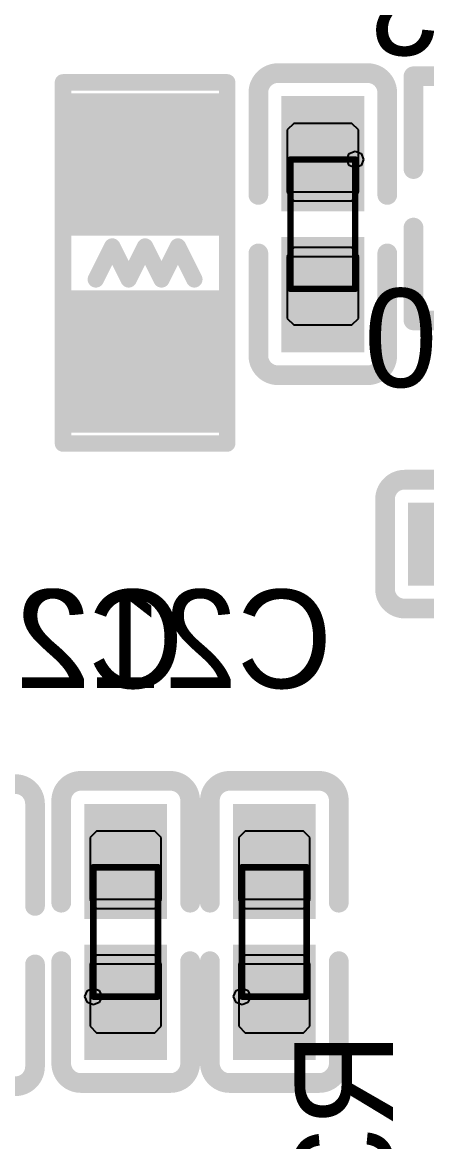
# Model space of a CAD drawing. Header units: millimetres. Extents: x 892 to 1144, y 1011 to 1123.
# Drawn here: x 1016.65 to 1019.78, y 1044.6 to 1053.26 of the extents above; entities that cross this region are included whole.
import ezdxf

# ---------------------------------------------------------------- set-up
doc = ezdxf.new("R2010")
doc.units = ezdxf.units.MM
for name, color, linetype in [('BottomLayer', 5, 'Continuous'), ('BottomOverlay', 54, 'Continuous'), ('BottomPaste', 16, 'Continuous'), ('BottomSolder', 6, 'Continuous'), ('Mechanical15', 56, 'Continuous'), ('TopOverlay', 2, 'Continuous')]:
    doc.layers.add(name, color=color, linetype=linetype)

msp = doc.modelspace()

# ---------------------------------------------------------------- linework, layer by layer
at = {"layer": 'BottomLayer'}
for points in [[(1018.705, 1052.6401), (1018.705, 1051.85), (1019.245, 1052.6401), (1019.245, 1051.85)], [(1017.092, 1051.7125), (1018.108, 1051.7125), (1017.092, 1052.6115), (1018.108, 1052.6115)], [(1018.705, 1051.55), (1018.705, 1050.7599), (1019.245, 1051.55), (1019.245, 1050.7599)], [(1017.092, 1050.1885), (1018.108, 1050.1885), (1017.092, 1051.0875), (1018.108, 1051.0875)], [(1020.475, 1049.495), (1019.6849, 1049.495), (1020.475, 1048.955), (1019.6849, 1048.955)], [(1017.72, 1046.375), (1017.72, 1047.1651), (1017.18, 1046.375), (1017.18, 1047.1651)], [(1018.87, 1046.375), (1018.87, 1047.1651), (1018.33, 1046.375), (1018.33, 1047.1651)], [(1017.72, 1045.2849), (1017.72, 1046.075), (1017.18, 1045.2849), (1017.18, 1046.075)], [(1018.87, 1045.2849), (1018.87, 1046.075), (1018.33, 1045.2849), (1018.33, 1046.075)]]:
    msp.add_solid(points, dxfattribs=at)
at = {"layer": 'BottomOverlay', "const_width": 0.1524}
for points in [[(1018.4764, 1052.7163, -0.414214), (1018.6288, 1052.8687)], [(1019.3212, 1052.8687, -0.414214), (1019.4736, 1052.7163)], [(1018.6288, 1050.5313, -0.414214), (1018.4764, 1050.6837)], [(1019.4736, 1050.6837, -0.414214), (1019.3212, 1050.5313)], [(1019.4563, 1049.5712, -0.414214), (1019.6087, 1049.7236)], [(1019.6087, 1048.7264, -0.414214), (1019.4563, 1048.8788)], [(1016.5962, 1047.3687, -0.414214), (1016.7486, 1047.2163)], [(1016.9514, 1047.2413, -0.414214), (1017.1038, 1047.3937)], [(1017.7962, 1047.3937, -0.414214), (1017.9486, 1047.2413)], [(1018.1014, 1047.2413, -0.414214), (1018.2538, 1047.3937)], [(1018.9462, 1047.3937, -0.414214), (1019.0986, 1047.2413)], [(1017.1038, 1045.0563, -0.414214), (1016.9514, 1045.2087)], [(1017.9486, 1045.2087, -0.414214), (1017.7962, 1045.0563)], [(1018.2538, 1045.0563, -0.414214), (1018.1014, 1045.2087)], [(1019.0986, 1045.2087, -0.414214), (1018.9462, 1045.0563)], [(1016.7486, 1045.1837, -0.414214), (1016.5962, 1045.0313)]]:
    msp.add_lwpolyline(points, format="xyb", dxfattribs=at)
at = {"layer": 'BottomOverlay'}
for points, const_width in [([(1018.6288, 1052.8687), (1019.3212, 1052.8687)], 0.1524), ([(1019.6764, 1052.1262), (1019.6764, 1052.8442)], 0.1524), ([(1019.6764, 1052.8442), (1020.6736, 1052.8442)], 0.1524), ([(1016.965, 1052.797), (1018.235, 1052.797)], 0.127), ([(1016.965, 1050.003), (1016.965, 1052.797)], 0.127), ([(1018.235, 1050.003), (1018.235, 1052.797)], 0.127), ([(1018.4764, 1051.9262), (1018.4764, 1052.7163)], 0.1524), ([(1019.4736, 1051.9262), (1019.4736, 1052.7163)], 0.1524), ([(1019.6764, 1050.9558), (1019.6764, 1051.6738)], 0.1524), ([(1017.219, 1051.273), (1017.346, 1051.527)], 0.127), ([(1017.346, 1051.527), (1017.473, 1051.273)], 0.127), ([(1017.473, 1051.273), (1017.6, 1051.527)], 0.127), ([(1017.6, 1051.527), (1017.727, 1051.273)], 0.127), ([(1017.727, 1051.273), (1017.854, 1051.527)], 0.127), ([(1017.854, 1051.527), (1017.981, 1051.273)], 0.127), ([(1018.4764, 1050.6837), (1018.4764, 1051.4738)], 0.1524), ([(1019.4736, 1050.6837), (1019.4736, 1051.4738)], 0.1524), ([(1019.6764, 1050.9558), (1020.6736, 1050.9558)], 0.1524), ([(1018.6288, 1050.5313), (1019.3212, 1050.5313)], 0.1524), ([(1016.965, 1050.003), (1018.235, 1050.003)], 0.127), ([(1019.6087, 1049.7236), (1020.3988, 1049.7236)], 0.1524), ([(1019.4563, 1048.8788), (1019.4563, 1049.5712)], 0.1524), ([(1019.6087, 1048.7264), (1020.3988, 1048.7264)], 0.1524), ([(1015.9038, 1047.3687), (1016.5962, 1047.3687)], 0.1524), ([(1017.1038, 1047.3937), (1017.7962, 1047.3937)], 0.1524), ([(1018.2538, 1047.3937), (1018.9462, 1047.3937)], 0.1524), ([(1016.7486, 1046.4262), (1016.7486, 1047.2163)], 0.1524), ([(1016.9514, 1046.4512), (1016.9514, 1047.2413)], 0.1524), ([(1017.9486, 1046.4512), (1017.9486, 1047.2413)], 0.1524), ([(1018.1014, 1046.4512), (1018.1014, 1047.2413)], 0.1524), ([(1019.0986, 1046.4512), (1019.0986, 1047.2413)], 0.1524), ([(1016.7486, 1045.1837), (1016.7486, 1045.9738)], 0.1524), ([(1016.9514, 1045.2087), (1016.9514, 1045.9988)], 0.1524), ([(1017.9486, 1045.2087), (1017.9486, 1045.9988)], 0.1524), ([(1018.1014, 1045.2087), (1018.1014, 1045.9988)], 0.1524), ([(1019.0986, 1045.2087), (1019.0986, 1045.9988)], 0.1524), ([(1015.9038, 1045.0313), (1016.5962, 1045.0313)], 0.1524), ([(1017.1038, 1045.0563), (1017.7962, 1045.0563)], 0.1524), ([(1018.2538, 1045.0563), (1018.9462, 1045.0563)], 0.1524)]:
    msp.add_lwpolyline(points, dxfattribs=dict(at, const_width=const_width))
for points, const_width in [([(1018.5907, 1052.8687, 1), (1018.6669, 1052.8687, 1)], 0.0762), ([(1018.5907, 1052.8687, 1), (1018.6669, 1052.8687, 1)], 0.0762), ([(1019.2831, 1052.8687, 1), (1019.3593, 1052.8687, 1)], 0.0762), ([(1019.2831, 1052.8687, 1), (1019.3593, 1052.8687, 1)], 0.0762), ([(1019.6383, 1052.8442, 1), (1019.7145, 1052.8442, 1)], 0.0762), ([(1019.6383, 1052.8442, 1), (1019.7145, 1052.8442, 1)], 0.0762), ([(1016.9332, 1052.797, 1), (1016.9967, 1052.797, 1)], 0.0635), ([(1016.9332, 1052.797, 1), (1016.9967, 1052.797, 1)], 0.0635), ([(1018.2032, 1052.797, 1), (1018.2667, 1052.797, 1)], 0.0635), ([(1018.2032, 1052.797, 1), (1018.2667, 1052.797, 1)], 0.0635), ([(1018.4383, 1052.7163, 1), (1018.5145, 1052.7163, 1)], 0.0762), ([(1018.4383, 1052.7163, 1), (1018.5145, 1052.7163, 1)], 0.0762), ([(1019.4355, 1052.7163, 1), (1019.5117, 1052.7163, 1)], 0.0762), ([(1019.4355, 1052.7163, 1), (1019.5117, 1052.7163, 1)], 0.0762), ([(1019.6383, 1052.1262, 1), (1019.7145, 1052.1262, 1)], 0.0762), ([(1018.4383, 1051.9262, 1), (1018.5145, 1051.9262, 1)], 0.0762), ([(1019.4355, 1051.9262, 1), (1019.5117, 1051.9262, 1)], 0.0762), ([(1019.6383, 1051.6738, 1), (1019.7145, 1051.6738, 1)], 0.0762), ([(1017.3142, 1051.527, 1), (1017.3777, 1051.527, 1)], 0.0635), ([(1017.3142, 1051.527, 1), (1017.3777, 1051.527, 1)], 0.0635), ([(1017.5682, 1051.527, 1), (1017.6317, 1051.527, 1)], 0.0635), ([(1017.5682, 1051.527, 1), (1017.6317, 1051.527, 1)], 0.0635), ([(1017.8222, 1051.527, 1), (1017.8857, 1051.527, 1)], 0.0635), ([(1017.8222, 1051.527, 1), (1017.8857, 1051.527, 1)], 0.0635), ([(1018.4383, 1051.4738, 1), (1018.5145, 1051.4738, 1)], 0.0762), ([(1019.4355, 1051.4738, 1), (1019.5117, 1051.4738, 1)], 0.0762), ([(1017.1872, 1051.273, 1), (1017.2507, 1051.273, 1)], 0.0635), ([(1017.4412, 1051.273, 1), (1017.5047, 1051.273, 1)], 0.0635), ([(1017.4412, 1051.273, 1), (1017.5047, 1051.273, 1)], 0.0635), ([(1017.6952, 1051.273, 1), (1017.7587, 1051.273, 1)], 0.0635), ([(1017.6952, 1051.273, 1), (1017.7587, 1051.273, 1)], 0.0635), ([(1017.9492, 1051.273, 1), (1018.0127, 1051.273, 1)], 0.0635), ([(1019.6383, 1050.9558, 1), (1019.7145, 1050.9558, 1)], 0.0762), ([(1019.6383, 1050.9558, 1), (1019.7145, 1050.9558, 1)], 0.0762), ([(1018.4383, 1050.6837, 1), (1018.5145, 1050.6837, 1)], 0.0762), ([(1018.4383, 1050.6837, 1), (1018.5145, 1050.6837, 1)], 0.0762), ([(1019.4355, 1050.6837, 1), (1019.5117, 1050.6837, 1)], 0.0762), ([(1019.4355, 1050.6837, 1), (1019.5117, 1050.6837, 1)], 0.0762), ([(1018.5907, 1050.5313, 1), (1018.6669, 1050.5313, 1)], 0.0762), ([(1018.5907, 1050.5313, 1), (1018.6669, 1050.5313, 1)], 0.0762), ([(1019.2831, 1050.5313, 1), (1019.3593, 1050.5313, 1)], 0.0762), ([(1019.2831, 1050.5313, 1), (1019.3593, 1050.5313, 1)], 0.0762), ([(1016.9332, 1050.003, 1), (1016.9967, 1050.003, 1)], 0.0635), ([(1016.9332, 1050.003, 1), (1016.9967, 1050.003, 1)], 0.0635), ([(1018.2032, 1050.003, 1), (1018.2667, 1050.003, 1)], 0.0635), ([(1018.2032, 1050.003, 1), (1018.2667, 1050.003, 1)], 0.0635), ([(1019.5706, 1049.7236, 1), (1019.6468, 1049.7236, 1)], 0.0762), ([(1019.5706, 1049.7236, 1), (1019.6468, 1049.7236, 1)], 0.0762), ([(1019.4182, 1049.5712, 1), (1019.4944, 1049.5712, 1)], 0.0762), ([(1019.4182, 1049.5712, 1), (1019.4944, 1049.5712, 1)], 0.0762), ([(1019.4182, 1048.8788, 1), (1019.4944, 1048.8788, 1)], 0.0762), ([(1019.4182, 1048.8788, 1), (1019.4944, 1048.8788, 1)], 0.0762), ([(1019.5706, 1048.7264, 1), (1019.6468, 1048.7264, 1)], 0.0762), ([(1019.5706, 1048.7264, 1), (1019.6468, 1048.7264, 1)], 0.0762), ([(1016.5581, 1047.3687, 1), (1016.6343, 1047.3687, 1)], 0.0762), ([(1016.5581, 1047.3687, 1), (1016.6343, 1047.3687, 1)], 0.0762), ([(1017.0657, 1047.3937, 1), (1017.1419, 1047.3937, 1)], 0.0762), ([(1017.0657, 1047.3937, 1), (1017.1419, 1047.3937, 1)], 0.0762), ([(1017.7581, 1047.3937, 1), (1017.8343, 1047.3937, 1)], 0.0762), ([(1017.7581, 1047.3937, 1), (1017.8343, 1047.3937, 1)], 0.0762), ([(1018.2157, 1047.3937, 1), (1018.2919, 1047.3937, 1)], 0.0762), ([(1018.2157, 1047.3937, 1), (1018.2919, 1047.3937, 1)], 0.0762), ([(1018.9081, 1047.3937, 1), (1018.9843, 1047.3937, 1)], 0.0762), ([(1018.9081, 1047.3937, 1), (1018.9843, 1047.3937, 1)], 0.0762), ([(1016.7105, 1047.2163, 1), (1016.7867, 1047.2163, 1)], 0.0762), ([(1016.7105, 1047.2163, 1), (1016.7867, 1047.2163, 1)], 0.0762), ([(1016.9133, 1047.2413, 1), (1016.9895, 1047.2413, 1)], 0.0762), ([(1016.9133, 1047.2413, 1), (1016.9895, 1047.2413, 1)], 0.0762), ([(1017.9105, 1047.2413, 1), (1017.9867, 1047.2413, 1)], 0.0762), ([(1017.9105, 1047.2413, 1), (1017.9867, 1047.2413, 1)], 0.0762), ([(1018.0633, 1047.2413, 1), (1018.1395, 1047.2413, 1)], 0.0762), ([(1018.0633, 1047.2413, 1), (1018.1395, 1047.2413, 1)], 0.0762), ([(1019.0605, 1047.2413, 1), (1019.1367, 1047.2413, 1)], 0.0762), ([(1019.0605, 1047.2413, 1), (1019.1367, 1047.2413, 1)], 0.0762), ([(1016.7105, 1046.4262, 1), (1016.7867, 1046.4262, 1)], 0.0762), ([(1016.9133, 1046.4512, 1), (1016.9895, 1046.4512, 1)], 0.0762), ([(1017.9105, 1046.4512, 1), (1017.9867, 1046.4512, 1)], 0.0762), ([(1018.0633, 1046.4512, 1), (1018.1395, 1046.4512, 1)], 0.0762), ([(1019.0605, 1046.4512, 1), (1019.1367, 1046.4512, 1)], 0.0762), ([(1016.7105, 1045.9738, 1), (1016.7867, 1045.9738, 1)], 0.0762), ([(1016.9133, 1045.9988, 1), (1016.9895, 1045.9988, 1)], 0.0762), ([(1017.9105, 1045.9988, 1), (1017.9867, 1045.9988, 1)], 0.0762), ([(1018.0633, 1045.9988, 1), (1018.1395, 1045.9988, 1)], 0.0762), ([(1019.0605, 1045.9988, 1), (1019.1367, 1045.9988, 1)], 0.0762), ([(1016.9133, 1045.2087, 1), (1016.9895, 1045.2087, 1)], 0.0762), ([(1016.9133, 1045.2087, 1), (1016.9895, 1045.2087, 1)], 0.0762), ([(1017.9105, 1045.2087, 1), (1017.9867, 1045.2087, 1)], 0.0762), ([(1017.9105, 1045.2087, 1), (1017.9867, 1045.2087, 1)], 0.0762), ([(1018.0633, 1045.2087, 1), (1018.1395, 1045.2087, 1)], 0.0762), ([(1018.0633, 1045.2087, 1), (1018.1395, 1045.2087, 1)], 0.0762), ([(1019.0605, 1045.2087, 1), (1019.1367, 1045.2087, 1)], 0.0762), ([(1019.0605, 1045.2087, 1), (1019.1367, 1045.2087, 1)], 0.0762), ([(1016.7105, 1045.1837, 1), (1016.7867, 1045.1837, 1)], 0.0762), ([(1016.7105, 1045.1837, 1), (1016.7867, 1045.1837, 1)], 0.0762), ([(1016.5581, 1045.0313, 1), (1016.6343, 1045.0313, 1)], 0.0762), ([(1016.5581, 1045.0313, 1), (1016.6343, 1045.0313, 1)], 0.0762), ([(1017.0657, 1045.0563, 1), (1017.1419, 1045.0563, 1)], 0.0762), ([(1017.0657, 1045.0563, 1), (1017.1419, 1045.0563, 1)], 0.0762), ([(1017.7581, 1045.0563, 1), (1017.8343, 1045.0563, 1)], 0.0762), ([(1017.7581, 1045.0563, 1), (1017.8343, 1045.0563, 1)], 0.0762), ([(1018.2157, 1045.0563, 1), (1018.2919, 1045.0563, 1)], 0.0762), ([(1018.2157, 1045.0563, 1), (1018.2919, 1045.0563, 1)], 0.0762), ([(1018.9081, 1045.0563, 1), (1018.9843, 1045.0563, 1)], 0.0762), ([(1018.9081, 1045.0563, 1), (1018.9843, 1045.0563, 1)], 0.0762)]:
    msp.add_lwpolyline(points, format="xyb", close=True, dxfattribs=dict(at, const_width=const_width))
at = {"layer": 'BottomPaste'}
for p, q in [((1018.75, 1052.48), (1018.7, 1052.43)), ((1019.2, 1052.48), (1018.75, 1052.48)), ((1019.25, 1052.43), (1019.2, 1052.48)), ((1018.7, 1052.43), (1018.7, 1051.95)), ((1019.25, 1051.95), (1019.25, 1052.43)), ((1018.7, 1051.95), (1018.75, 1051.88)), ((1019.2, 1051.88), (1019.25, 1051.95)), ((1018.75, 1051.88), (1019.2, 1051.88)), ((1018.75, 1051.52), (1018.7, 1051.45)), ((1019.2, 1051.52), (1018.75, 1051.52)), ((1019.25, 1051.45), (1019.2, 1051.52)), ((1018.7, 1051.45), (1018.7, 1050.97)), ((1019.25, 1050.97), (1019.25, 1051.45)), ((1018.7, 1050.97), (1018.75, 1050.92)), ((1018.75, 1050.92), (1019.2, 1050.92)), ((1019.2, 1050.92), (1019.25, 1050.97)), ((1017.225, 1047.005), (1017.175, 1046.955)), ((1017.675, 1047.005), (1017.225, 1047.005)), ((1017.725, 1046.955), (1017.675, 1047.005)), ((1018.375, 1047.005), (1018.325, 1046.955)), ((1018.825, 1047.005), (1018.375, 1047.005)), ((1018.875, 1046.955), (1018.825, 1047.005)), ((1017.175, 1046.955), (1017.175, 1046.475)), ((1017.725, 1046.475), (1017.725, 1046.955)), ((1018.325, 1046.955), (1018.325, 1046.475)), ((1018.875, 1046.475), (1018.875, 1046.955)), ((1017.175, 1046.475), (1017.225, 1046.405)), ((1017.225, 1046.405), (1017.675, 1046.405)), ((1017.675, 1046.405), (1017.725, 1046.475)), ((1018.325, 1046.475), (1018.375, 1046.405)), ((1018.375, 1046.405), (1018.825, 1046.405)), ((1018.825, 1046.405), (1018.875, 1046.475)), ((1017.225, 1046.045), (1017.175, 1045.975)), ((1017.175, 1045.975), (1017.175, 1045.495)), ((1017.675, 1046.045), (1017.225, 1046.045)), ((1017.725, 1045.975), (1017.675, 1046.045)), ((1017.725, 1045.495), (1017.725, 1045.975)), ((1018.375, 1046.045), (1018.325, 1045.975)), ((1018.325, 1045.975), (1018.325, 1045.495)), ((1018.825, 1046.045), (1018.375, 1046.045)), ((1018.875, 1045.975), (1018.825, 1046.045)), ((1018.875, 1045.495), (1018.875, 1045.975)), ((1017.175, 1045.495), (1017.225, 1045.445)), ((1017.225, 1045.445), (1017.675, 1045.445)), ((1017.675, 1045.445), (1017.725, 1045.495)), ((1018.325, 1045.495), (1018.375, 1045.445)), ((1018.375, 1045.445), (1018.825, 1045.445)), ((1018.825, 1045.445), (1018.875, 1045.495))]:
    msp.add_line(p, q, dxfattribs=at)
for points in [[(1018.705, 1052.6401), (1018.705, 1051.85), (1019.245, 1052.6401), (1019.245, 1051.85)], [(1017.092, 1051.7125), (1018.108, 1051.7125), (1017.092, 1052.6115), (1018.108, 1052.6115)], [(1018.705, 1051.55), (1018.705, 1050.7599), (1019.245, 1051.55), (1019.245, 1050.7599)], [(1017.092, 1050.1885), (1018.108, 1050.1885), (1017.092, 1051.0875), (1018.108, 1051.0875)], [(1020.475, 1049.495), (1019.6849, 1049.495), (1020.475, 1048.955), (1019.6849, 1048.955)], [(1017.72, 1046.375), (1017.72, 1047.1651), (1017.18, 1046.375), (1017.18, 1047.1651)], [(1018.87, 1046.375), (1018.87, 1047.1651), (1018.33, 1046.375), (1018.33, 1047.1651)], [(1017.72, 1045.2849), (1017.72, 1046.075), (1017.18, 1045.2849), (1017.18, 1046.075)], [(1018.87, 1045.2849), (1018.87, 1046.075), (1018.33, 1045.2849), (1018.33, 1046.075)]]:
    msp.add_solid(points, dxfattribs=at)
at = {"layer": 'BottomSolder'}
for points in [[(1016.9904, 1051.6109), (1018.2096, 1051.6109), (1016.9904, 1052.7131), (1018.2096, 1052.7131)], [(1018.6542, 1052.6909), (1018.6542, 1051.7992), (1019.2958, 1052.6909), (1019.2958, 1051.7992)], [(1018.6542, 1051.6008), (1018.6542, 1050.7091), (1019.2958, 1051.6008), (1019.2958, 1050.7091)], [(1016.9904, 1050.0869), (1018.2096, 1050.0869), (1016.9904, 1051.1891), (1018.2096, 1051.1891)], [(1020.5258, 1049.5458), (1019.6341, 1049.5458), (1020.5258, 1048.9042), (1019.6341, 1048.9042)], [(1017.7708, 1046.3242), (1017.7708, 1047.2159), (1017.1292, 1046.3242), (1017.1292, 1047.2159)], [(1018.9208, 1046.3242), (1018.9208, 1047.2159), (1018.2792, 1046.3242), (1018.2792, 1047.2159)], [(1017.7708, 1045.2341), (1017.7708, 1046.1258), (1017.1292, 1045.2341), (1017.1292, 1046.1258)], [(1018.9208, 1045.2341), (1018.9208, 1046.1258), (1018.2792, 1045.2341), (1018.2792, 1046.1258)]]:
    msp.add_solid(points, dxfattribs=at)
at = {"layer": 'Mechanical15'}
for p, q in [((1019.225, 1052.2), (1018.725, 1052.2)), ((1018.725, 1052.2), (1018.725, 1051.95)), ((1019.1601, 1052.2), (1019.1791, 1052.2459)), ((1019.1791, 1052.1541), (1019.1601, 1052.2)), ((1019.1791, 1052.2459), (1019.225, 1052.2649)), ((1019.225, 1052.2649), (1019.2709, 1052.2459)), ((1019.225, 1051.95), (1019.225, 1052.2)), ((1019.2709, 1052.2459), (1019.29, 1052.2)), ((1019.29, 1052.2), (1019.2709, 1052.1541)), ((1019.225, 1052.1351), (1019.1791, 1052.1541)), ((1019.2709, 1052.1541), (1019.225, 1052.1351)), ((1018.725, 1051.95), (1019.225, 1051.95)), ((1018.725, 1051.2), (1018.725, 1051.45)), ((1018.725, 1051.45), (1019.225, 1051.45)), ((1019.225, 1051.45), (1019.225, 1051.2)), ((1019.225, 1051.2), (1018.725, 1051.2)), ((1017.2, 1046.475), (1017.2, 1046.725)), ((1017.2, 1046.725), (1017.7, 1046.725)), ((1017.7, 1046.725), (1017.7, 1046.475)), ((1018.35, 1046.475), (1018.35, 1046.725)), ((1018.35, 1046.725), (1018.85, 1046.725)), ((1018.85, 1046.725), (1018.85, 1046.475)), ((1017.7, 1046.475), (1017.2, 1046.475)), ((1018.85, 1046.475), (1018.35, 1046.475)), ((1017.2, 1045.975), (1017.2, 1045.725)), ((1017.7, 1045.975), (1017.2, 1045.975)), ((1017.7, 1045.725), (1017.7, 1045.975)), ((1018.35, 1045.975), (1018.35, 1045.725)), ((1018.85, 1045.975), (1018.35, 1045.975)), ((1018.85, 1045.725), (1018.85, 1045.975)), ((1017.1541, 1045.7709), (1017.2, 1045.7899)), ((1017.2, 1045.7899), (1017.2, 1045.7899)), ((1017.2, 1045.7899), (1017.2459, 1045.7709)), ((1018.3041, 1045.7709), (1018.35, 1045.7899)), ((1018.35, 1045.7899), (1018.35, 1045.7899)), ((1018.35, 1045.7899), (1018.3959, 1045.7709)), ((1017.135, 1045.725), (1017.1541, 1045.7709)), ((1017.1541, 1045.6791), (1017.135, 1045.725)), ((1017.2, 1045.725), (1017.7, 1045.725)), ((1017.2459, 1045.7709), (1017.2649, 1045.725)), ((1017.2649, 1045.725), (1017.2459, 1045.6791)), ((1018.285, 1045.725), (1018.3041, 1045.7709)), ((1018.3041, 1045.6791), (1018.285, 1045.725)), ((1018.35, 1045.725), (1018.85, 1045.725)), ((1018.3959, 1045.7709), (1018.4149, 1045.725)), ((1018.4149, 1045.725), (1018.3959, 1045.6791)), ((1017.2, 1045.6601), (1017.1541, 1045.6791)), ((1017.2459, 1045.6791), (1017.2, 1045.6601)), ((1017.2, 1045.6601), (1017.2, 1045.6601)), ((1018.35, 1045.6601), (1018.3041, 1045.6791)), ((1018.3959, 1045.6791), (1018.35, 1045.6601)), ((1018.35, 1045.6601), (1018.35, 1045.6601))]:
    msp.add_line(p, q, dxfattribs=at)
at = {"layer": 'Mechanical15', "const_width": 0.0508}
for points in [[(1018.725, 1051.2), (1018.725, 1052.2)], [(1018.725, 1052.2), (1019.225, 1052.2)], [(1019.225, 1051.2), (1019.225, 1052.2)], [(1018.725, 1051.2), (1019.225, 1051.2)], [(1017.2, 1045.725), (1017.2, 1046.725)], [(1017.2, 1046.725), (1017.7, 1046.725)], [(1017.7, 1045.725), (1017.7, 1046.725)], [(1018.35, 1045.725), (1018.35, 1046.725)], [(1018.35, 1046.725), (1018.85, 1046.725)], [(1018.85, 1045.725), (1018.85, 1046.725)], [(1017.2, 1045.725), (1017.7, 1045.725)], [(1018.35, 1045.725), (1018.85, 1045.725)]]:
    msp.add_lwpolyline(points, dxfattribs=at)
at = {"layer": 'Mechanical15', "const_width": 0.0254}
for points in [[(1018.7123, 1052.2, 1), (1018.7377, 1052.2, 1)], [(1018.7123, 1052.2, 1), (1018.7377, 1052.2, 1)], [(1019.2123, 1052.2, 1), (1019.2377, 1052.2, 1)], [(1019.2123, 1052.2, 1), (1019.2377, 1052.2, 1)], [(1018.7123, 1051.2, 1), (1018.7377, 1051.2, 1)], [(1018.7123, 1051.2, 1), (1018.7377, 1051.2, 1)], [(1019.2123, 1051.2, 1), (1019.2377, 1051.2, 1)], [(1019.2123, 1051.2, 1), (1019.2377, 1051.2, 1)], [(1017.1873, 1046.725, 1), (1017.2127, 1046.725, 1)], [(1017.1873, 1046.725, 1), (1017.2127, 1046.725, 1)], [(1017.6873, 1046.725, 1), (1017.7127, 1046.725, 1)], [(1017.6873, 1046.725, 1), (1017.7127, 1046.725, 1)], [(1018.3373, 1046.725, 1), (1018.3627, 1046.725, 1)], [(1018.3373, 1046.725, 1), (1018.3627, 1046.725, 1)], [(1018.8373, 1046.725, 1), (1018.8627, 1046.725, 1)], [(1018.8373, 1046.725, 1), (1018.8627, 1046.725, 1)], [(1017.1873, 1045.725, 1), (1017.2127, 1045.725, 1)], [(1017.1873, 1045.725, 1), (1017.2127, 1045.725, 1)], [(1017.6873, 1045.725, 1), (1017.7127, 1045.725, 1)], [(1017.6873, 1045.725, 1), (1017.7127, 1045.725, 1)], [(1018.3373, 1045.725, 1), (1018.3627, 1045.725, 1)], [(1018.3373, 1045.725, 1), (1018.3627, 1045.725, 1)], [(1018.8373, 1045.725, 1), (1018.8627, 1045.725, 1)], [(1018.8373, 1045.725, 1), (1018.8627, 1045.725, 1)]]:
    msp.add_lwpolyline(points, format="xyb", close=True, dxfattribs=at)

# ---------------------------------------------------------------- texts
at = {"layer": 'BottomOverlay', "text_generation_flag": 2}
for s, p in [('C120', (1021.7304, 1050.44)), ('C202', (1017.8986, 1048.1108)), ('C212', (1019.0486, 1048.1108))]:
    msp.add_text(s, height=0.762, dxfattribs=at).set_placement(p)
msp.add_text('R366', height=0.762, rotation=90, dxfattribs=at).set_placement((1019.5178, 1045.4486))
at = {"layer": 'TopOverlay'}
msp.add_text('C112', height=0.762, rotation=180, dxfattribs=at).set_placement((1021.7609, 1053.7696))

doc.saveas('drawing.dxf')
